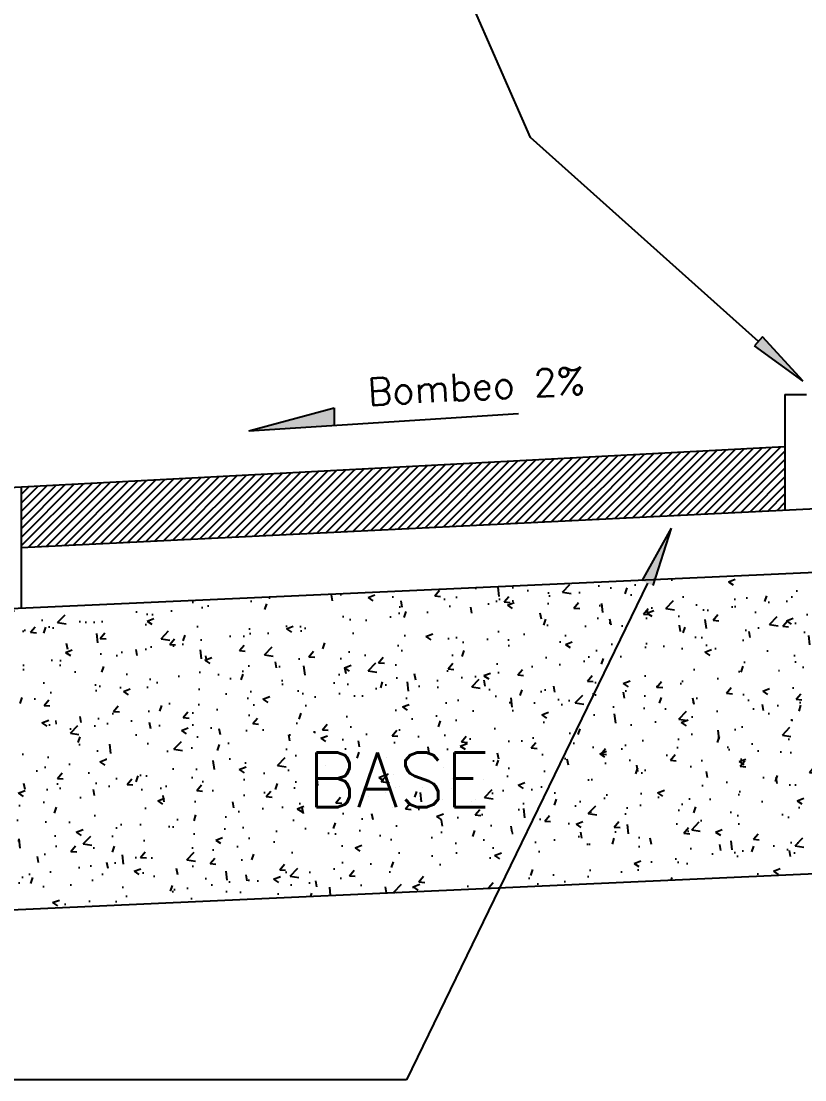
# Model space of a CAD drawing. Header units: millimetres. Extents: x 604785 to 1211550, y 1311006 to 2622648.
# Drawn here: x 605099.69 to 605109.06, y 1311067.95 to 1311080.6 of the extents above; entities that cross this region are included whole.
import ezdxf

# ---------------------------------------------------------------- set-up
doc = ezdxf.new("R2010")
doc.units = ezdxf.units.MM
doc.layers.add('acera', color=8, linetype='Continuous')
doc.layers.add('datos y tabla de areas', color=170, linetype='Continuous')
doc.styles.add('ROMANS', font='ROMANS', dxfattribs={"height": 0.2})

msp = doc.modelspace()

# ---------------------------------------------------------------- hatches: boundary and pattern name
h = msp.add_hatch()
h.set_pattern_fill('ANSI31', color=8, scale=0.580119, style=0)
h.set_pattern_definition([(45, (443693.48964, 1001407.98424), (-0.051275786394, 0.051275786394), [])])
h.paths.add_polyline_path([(605099.689, 1311075.03), (605099.689, 1311074.307), (605108.822, 1311074.755), (605108.822, 1311075.514)])
at = {"layer": 'acera'}
for points in [[(605108.459, 1311076.716), (605108.555, 1311076.824), (605109.041, 1311076.293)], [(605103.431, 1311075.976), (605102.41, 1311075.702), (605103.431, 1311075.767)], [(605107.111, 1311073.909), (605107.244, 1311073.852), (605107.461, 1311074.539)]]:
    msp.add_hatch(color=7, dxfattribs=at).paths.add_polyline_path(points)
at = {"layer": 'acera', "true_color": 0xe3e3e3}
h = msp.add_hatch(dxfattribs=at)
h.set_pattern_fill('AR-CONC', color=254, scale=0.116024, style=0)
h.set_pattern_definition([(50, (352362.2318, 828159.8426), (0.83219295055, -0.0728074493), [0.087017895, -0.9571968455]), (355, (352362.2318, 828159.8426), (-0.1609846531, 0.8727223486), [0.069614316, -0.7657574764]), (100.4514, (352362.3011, 828159.8365), (0.6712089155, 0.7999143695), [0.0739538288, -0.8134921429]), (46.1842, (352362.2318, 828160.0746), (1.2382542608, -0.1920415496), [0.1305268426, -1.4357952683]), (96.6356, (352362.335, 828160.0586), (1.0844317495, 1.1302091554), [0.1109307468, -1.2202380194]), (351.1842, (352362.2318, 828160.0746), (1.0844308673, 1.1302100024), [0.104421474, -1.1486362146]), (21, (352362.3478, 828160.0166), (0.69255460286, -0.4671339783), [0.087017895, -0.9571968455]), (326, (352362.3478, 828160.0166), (0.2823038402, 0.8413470735), [0.069614316, -0.7657574764]), (71.4514, (352362.4055, 828159.9777), (0.9748587268, 0.3742123322), [0.0739538288, -0.8134921429]), (37.5, (352362.23177, 828159.84258), (0.01410833352, 0.38623629913), [0, -0.7564755676, 0, -0.77735986242, 0, -0.7686580729]), (7.5, (352362.23177, 828159.8426), (0.305223432, 0.45761169267), [0, -0.44321114544, 0, -0.7390719886, 0, -0.29296024666]), (327.5, (352361.97304, 828159.84258), (0.61936139633, -0.02616903282), [0, -0.29005965016, 0, -0.9049861085, 0, -1.20084695165]), (317.5, (352361.857, 828159.8426), (0.676635105, 0.1161456646), [0, -0.3770775452, 0, -0.6010035951, 0, -0.85277537146])])
h.paths.add_polyline_path([(605096.603, 1311073.446), (605096.603, 1311069.844), (605112.034, 1311070.538), (605112.034, 1311074.14)])

# ---------------------------------------------------------------- linework, layer by layer
at = {"color": 7}
msp.add_line((605105.778, 1311079.206), (605101.641, 1311088.68), dxfattribs=at)
msp.add_line((605096.603, 1311069.844), (605112.034, 1311070.538))
at = {"layer": 'acera', "color": 7}
for p, q in [((605108.507, 1311076.77), (605105.778, 1311079.206)), ((605108.555, 1311076.824), (605108.459, 1311076.716)), ((605109.041, 1311076.293), (605108.555, 1311076.824)), ((605109.041, 1311076.293), (605108.459, 1311076.716)), ((605108.822, 1311076.137), (605109.079, 1311076.137)), ((605108.822, 1311076.137), (605108.822, 1311074.755)), ((605102.41, 1311075.702), (605103.431, 1311075.976)), ((605103.431, 1311075.976), (605103.431, 1311075.767)), ((605102.41, 1311075.702), (605105.636, 1311075.907)), ((605099.689, 1311074.307), (605112.034, 1311074.912)), ((605107.461, 1311074.539), (605107.111, 1311073.909)), ((605107.461, 1311074.539), (605107.244, 1311073.852)), ((605107.178, 1311073.881), (605104.298, 1311067.945)), ((605104.298, 1311067.945), (605097.244, 1311067.945))]:
    msp.add_line(p, q, dxfattribs=at)
at = {"layer": 'datos y tabla de areas', "color": 0}
for p, q in [((605098.258, 1311074.954), (605108.822, 1311075.514)), ((605099.689, 1311075.03), (605099.689, 1311073.585)), ((605096.603, 1311073.446), (605112.034, 1311074.14))]:
    msp.add_line(p, q, dxfattribs=at)

# ---------------------------------------------------------------- texts
at = {"style": 'ROMANS'}
msp.add_text('Bombeo 2%%%', height=0.32632, rotation=3.0589, dxfattribs=at).set_placement((605103.841, 1311076.002))
at = {"color": 7, "style": 'ROMANS'}
msp.add_text('BASE', height=0.6526, dxfattribs=at).set_placement((605103.11, 1311071.203))

doc.saveas('drawing.dxf')
